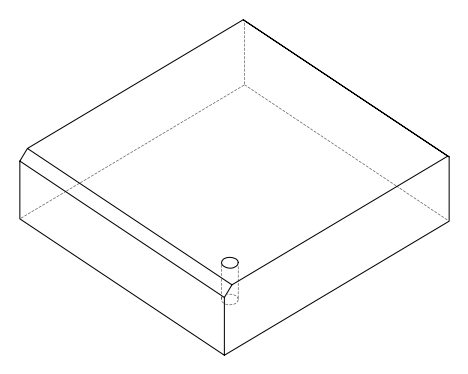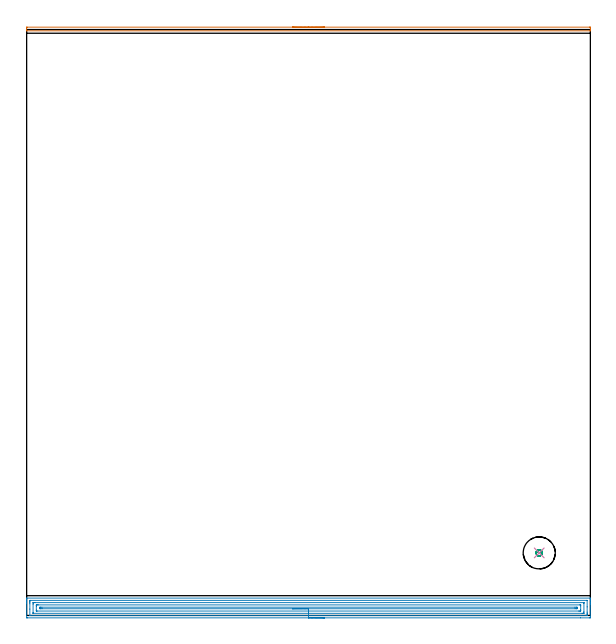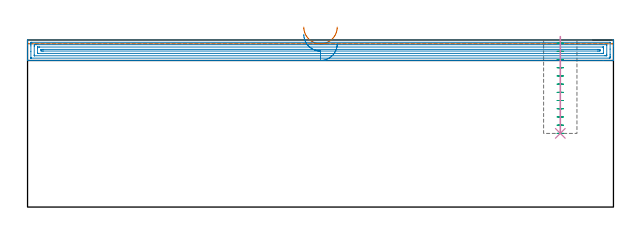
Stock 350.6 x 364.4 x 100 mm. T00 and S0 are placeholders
(PLAN: 4 operations, 2 tool changes, 18.3 min)
(1 AREA_MILL | FG_CHAMFER_SURFACE | UGT0205_001 | 2.96 min | 928 mm3)
(2 AREA_MILL_1 | FG_CHAMFER_SURFACE_1 | UGT0205_001 | 14.24 min | 26512 mm3)
(3 MILL_BLIND_HOLE_FROM_SOLID_MATERIAL | STEP1POCKET | NXT0201_012 | Spiral | 0.9 min | 17399 mm3)
(4 BORE_BLIND_HOLE | STEP1POCKET | UGT0332_076 | 0.23 min | 0 mm3)
(TOOL UGT0205_001 | Chamfer Mill 20 x 3 x 45 deg. | D20 FL50 Z2)
(TOOL NXT0201_012 | ENDMILL 16mm [2P460-1600-NA 1630] | D16 FL38 Z6)
(TOOL UGT0332_076 | 19.75 mm Rough Boring Bar | D19.75)
(OP 1 AREA_MILL)
G17 G21 G94 G90
T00 M6
G54
G17 G0 G90 X165.3 Y365.9 S1061 M3
G43 Z110. H0
Z107.7
G94 G1 X165.338 Z106.828 F250.
X165.452 Z105.963
X165.641 Z105.112
X165.903 Z104.28
X166.237 Z103.474
X166.64 Z102.7
X167.108 Z101.964
X167.64 Z101.272
X168.229 Z100.629
X168.872 Z100.039
X169.564 Z99.508
X170.3 Z99.04
X171.074 Z98.637
X171.88 Z98.303
X172.712 Z98.041
X173.564 Z97.852
X174.428 Z97.738
X175.3 Z97.7
X349.98
X350.283 Y365.899 Z97.701
X350.568 Y365.894 Z97.703
X350.596 Y365.891 Z97.705
X350.6 Y365.619 Z97.977
Y365.087 Z98.509
Y364.75 Z98.845
Y364.075 Z99.524
Y363.818 Z99.782
X350.597 Y363.707 Z99.885
X350.59 Y363.603 Z99.988
X350.427 Y363.6 Z100.
X0.173
X0.01 Y363.603 Z99.988
X0. Y363.709 Z99.883
Y363.818 Z99.782
Y364.075 Z99.524
Y364.75 Z98.845
Y365.087 Z98.509
X0.002 Y365.619 Z97.977
X0.004 Y365.891 Z97.705
X0.032 Y365.894 Z97.703
X0.318 Y365.9 Z97.7
X175.3
X176.172 Z97.738
X177.036 Z97.852
X177.888 Z98.041
X178.72 Z98.303
X179.526 Z98.637
X180.3 Z99.04
X181.036 Z99.508
X181.728 Z100.039
X182.371 Z100.629
X182.96 Z101.272
X183.492 Z101.964
X183.96 Z102.7
X184.363 Z103.474
X184.697 Z104.28
X184.959 Z105.112
X185.148 Z105.963
X185.262 Z106.828
X185.3 Z107.7
G0 Z110.
M5
M2
(OP 2 AREA_MILL_1)
G17 G21 G94 G90
T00 M6
G54
G17 G0 G90 X185.3 Y-1.5 S1061 M3
G43 Z110. H0
Z97.7
G94 G1 X185.262 Z96.828 F250.
X185.148 Z95.964
X184.959 Z95.112
X184.697 Z94.28
X184.363 Z93.474
X183.96 Z92.7
X183.492 Z91.964
X182.96 Z91.272
X182.371 Z90.629
X181.728 Z90.04
X181.036 Z89.508
X180.3 Z89.04
X179.526 Z88.637
X178.72 Z88.303
X177.888 Z88.041
X177.037 Z87.852
X176.172 Z87.738
X175.3 Z87.7
X0.62
X0.159 Y-1.495 Z87.703
X0.01 Y-1.492 Z87.706
X0. Y-1.339 Z87.859
Y7.73 Z96.924
Y8.268 Z97.465
Y8.61 Z97.806
Y9.148 Z98.344
Y9.49 Z98.685
Y10.173 Z99.372
Y10.466 Z99.665
X0.001 Y10.804 Z99.994
X0.173 Y10.8 Z100.
X350.427
X350.599 Y10.804 Z99.994
X350.6 Y10.466 Z99.665
Y10.173 Z99.372
Y9.49 Z98.685
Y8.268 Z97.465
Y7.73 Z96.924
Y7.119 Z96.314
Y-1.07 Z88.128
X350.597 Y-1.342 Z87.856
X350.59 Y-1.492 Z87.706
X350.437 Y-1.499 Z87.699
X349.98 Y-1.5 Z87.7
X344.521
X175.3
Y-0.086 Z89.114
X2.301 Y-0.085 Z89.115
X2.04 Y-0.08 Z89.12
X2.014 Y-0.079 Z89.121
X2.009 Y-0.062 Z89.138
X2.003 Y-0.029 Z89.171
X2.001 Y0.003 Z89.203
X2. Y3.971 Z93.171
Y7.251 Z96.451
Y8.131 Z97.331
X2.002 Y8.61 Z97.81
X2.007 Y9.004 Z98.204
X2.023 Y9.379 Z98.579
X2.407 Y9.384 Z98.584
X2.513 Y9.385 Z98.585
X348.193
X348.299
X348.56 Y9.38 Z98.58
X348.586 Y9.379 Z98.579
X348.591 Y9.362 Z98.562
X348.597 Y9.329 Z98.529
X348.599 Y9.297 Z98.497
X348.6 Y5.329 Z94.529
Y2.049 Z91.249
Y1.169 Z90.369
X348.598 Y0.69 Z89.89
X348.593 Y0.296 Z89.496
X348.577 Y-0.079 Z89.121
X348.193 Y-0.084 Z89.116
X348.087 Y-0.085 Z89.115
X175.3 Y-0.086 Z89.114
Y1.328 Z90.528
X4.194 Y1.329 Z90.529
X4.112 Y1.33 Z90.53
X4.048 Y1.333 Z90.533
X4.013 Y1.335 Z90.535
X4.01 Y1.379 Z90.579
X4.004 Y1.57 Z90.77
X4.001 Y1.761 Z90.961
X4. Y7.041 Z96.241
X4.005 Y7.73 Z96.93
X4.008 Y7.913 Z97.113
X4.019 Y7.965 Z97.165
X4.072 Y7.967 Z97.167
X4.194 Y7.969 Z97.169
X4.843 Y7.971 Z97.171
X5.088
X346.406
X346.488 Y7.97 Z97.17
X346.552 Y7.967 Z97.167
X346.587 Y7.965 Z97.165
X346.59 Y7.92 Z97.12
X346.596 Y7.73 Z96.93
X346.599 Y7.539 Z96.739
X346.6 Y2.259 Z91.459
X346.595 Y1.57 Z90.77
X346.592 Y1.387 Z90.587
X346.581 Y1.335 Z90.535
X346.528 Y1.333 Z90.533
X346.406 Y1.331 Z90.531
X345.758 Y1.329 Z90.529
X345.512 Y1.328 Z90.528
X175.3
Y2.743 Z91.943
X6.577
X6.137 Y2.746 Z91.946
X6.045 Y2.748 Z91.948
X6.01 Y2.75 Z91.95
X6.007 Y2.796 Z91.996
X6.004 Y2.898 Z92.098
X6. Y3.311 Z92.511
Y5.951 Z95.151
Y5.97 Z95.17
X6.007 Y6.4 Z95.6
X6.01 Y6.508 Z95.708
X6.016 Y6.55 Z95.75
X6.08 Y6.552 Z95.752
X6.28 Y6.555 Z95.755
X6.875 Y6.557 Z95.757
X7.172
X344.023
X344.463 Y6.554 Z95.754
X344.555 Y6.552 Z95.752
X344.59 Y6.55 Z95.75
X344.593 Y6.504 Z95.704
X344.596 Y6.401 Z95.601
X344.6 Y5.988 Z95.188
Y3.349 Z92.549
Y3.33 Z92.53
X344.593 Y2.899 Z92.099
X344.59 Y2.792 Z91.992
X344.584 Y2.749 Z91.949
X344.52 Y2.748 Z91.948
X344.32 Y2.745 Z91.945
X343.725 Y2.743 Z91.943
X343.428
X175.3
Y4.157 Z93.357
X9.555
X8.713 Y4.159 Z93.359
X8.662 Y4.162 Z93.362
X8.01 Y4.21 Z93.41
X8.005 Y4.856 Z94.056
X8.01 Y5.09 Z94.29
X8.612 Y5.138 Z94.338
X8.662 Y5.14 Z94.34
X9.501 Y5.143 Z94.343
X341.045
X341.887 Y5.14 Z94.34
X341.938 Y5.138 Z94.338
X342.59 Y5.09 Z94.29
X342.595 Y4.443 Z93.643
X342.59 Y4.21 Z93.41
X341.988 Y4.161 Z93.361
X341.938 Y4.16 Z93.36
X341.099 Y4.157 Z93.357
X175.3
X174.428 Z93.395
X173.564 Z93.509
X172.712 Z93.698
X171.88 Z93.96
X171.074 Z94.294
X170.3 Z94.697
X169.564 Z95.165
X168.872 Z95.696
X168.229 Z96.286
X167.64 Z96.929
X167.108 Z97.621
X166.64 Z98.357
X166.237 Z99.131
X165.903 Z99.937
X165.641 Z100.769
X165.452 Z101.62
X165.338 Z102.485
X165.3 Z103.357
G0 Z110.
M5
M2
(OP 3 MILL_BLIND_HOLE_FROM_SOLID_MATERIAL)
G17 G21 G94 G90
T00 M6
G54
G17 G0 G90 X318.8 Y38.9 S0 M3
G43 Z110. H1
Z98.092
G94 G3 X319.775 Y39.875 R0.975 F250.
X318.8 Y40.85 R0.975
X316.85 Y38.9 R1.95
X318.8 Y40.85 R-1.95
X317.825 Y39.875 R0.975
X318.8 Y38.9 R0.975
G0 Z93.183
G3 X319.775 Y39.875 R0.975
X318.8 Y40.85 R0.975
X316.85 Y38.9 R1.95
X318.8 Y40.85 R-1.95
X317.825 Y39.875 R0.975
X318.8 Y38.9 R0.975
G0 Z88.275
G3 X319.775 Y39.875 R0.975
X318.8 Y40.85 R0.975
X316.85 Y38.9 R1.95
X318.8 Y40.85 R-1.95
X317.825 Y39.875 R0.975
X318.8 Y38.9 R0.975
G0 Z83.367
G3 X319.775 Y39.875 R0.975
X318.8 Y40.85 R0.975
X316.85 Y38.9 R1.95
X318.8 Y40.85 R-1.95
X317.825 Y39.875 R0.975
X318.8 Y38.9 R0.975
G0 Z78.458
G3 X319.775 Y39.875 R0.975
X318.8 Y40.85 R0.975
X316.85 Y38.9 R1.95
X318.8 Y40.85 R-1.95
X317.825 Y39.875 R0.975
X318.8 Y38.9 R0.975
G0 Z73.55
G3 X319.775 Y39.875 R0.975
X318.8 Y40.85 R0.975
X316.85 Y38.9 R1.95
X318.8 Y40.85 R-1.95
X317.825 Y39.875 R0.975
X318.8 Y38.9 R0.975
G0 Z68.642
G3 X319.775 Y39.875 R0.975
X318.8 Y40.85 R0.975
X316.85 Y38.9 R1.95
X318.8 Y40.85 R-1.95
X317.825 Y39.875 R0.975
X318.8 Y38.9 R0.975
G0 Z63.733
G3 X319.775 Y39.875 R0.975
X318.8 Y40.85 R0.975
X316.85 Y38.9 R1.95
X318.8 Y40.85 R-1.95
X317.825 Y39.875 R0.975
X318.8 Y38.9 R0.975
G0 Z58.825
G3 X319.775 Y39.875 R0.975
X318.8 Y40.85 R0.975
X316.85 Y38.9 R1.95
X318.8 Y40.85 R-1.95
X317.825 Y39.875 R0.975
X318.8 Y38.9 R0.975
G0 Z53.917
G3 X319.775 Y39.875 R0.975
X318.8 Y40.85 R0.975
X316.85 Y38.9 R1.95
X318.8 Y40.85 R-1.95
X317.825 Y39.875 R0.975
X318.8 Y38.9 R0.975
G0 Z49.008
G3 X319.775 Y39.875 R0.975
X318.8 Y40.85 R0.975
X316.85 Y38.9 R1.95
X318.8 Y40.85 R-1.95
X317.825 Y39.875 R0.975
X318.8 Y38.9 R0.975
G0 Z44.1
G3 X319.775 Y39.875 R0.975
X318.8 Y40.85 R0.975
X316.85 Y38.9 R1.95
X318.8 Y40.85 R-1.95
X317.825 Y39.875 R0.975
X318.8 Y38.9 R0.975
G0 Z110.
M5
M2
(OP 4 BORE_BLIND_HOLE)
G17 G21 G94 G90
T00 M6
G54
G17 G0 G90 X318.8 Y38.9 S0 M3
G43 Z110. H0
G94 G85 G98 Z44.1 F250. R102.
G80
M5
M2
